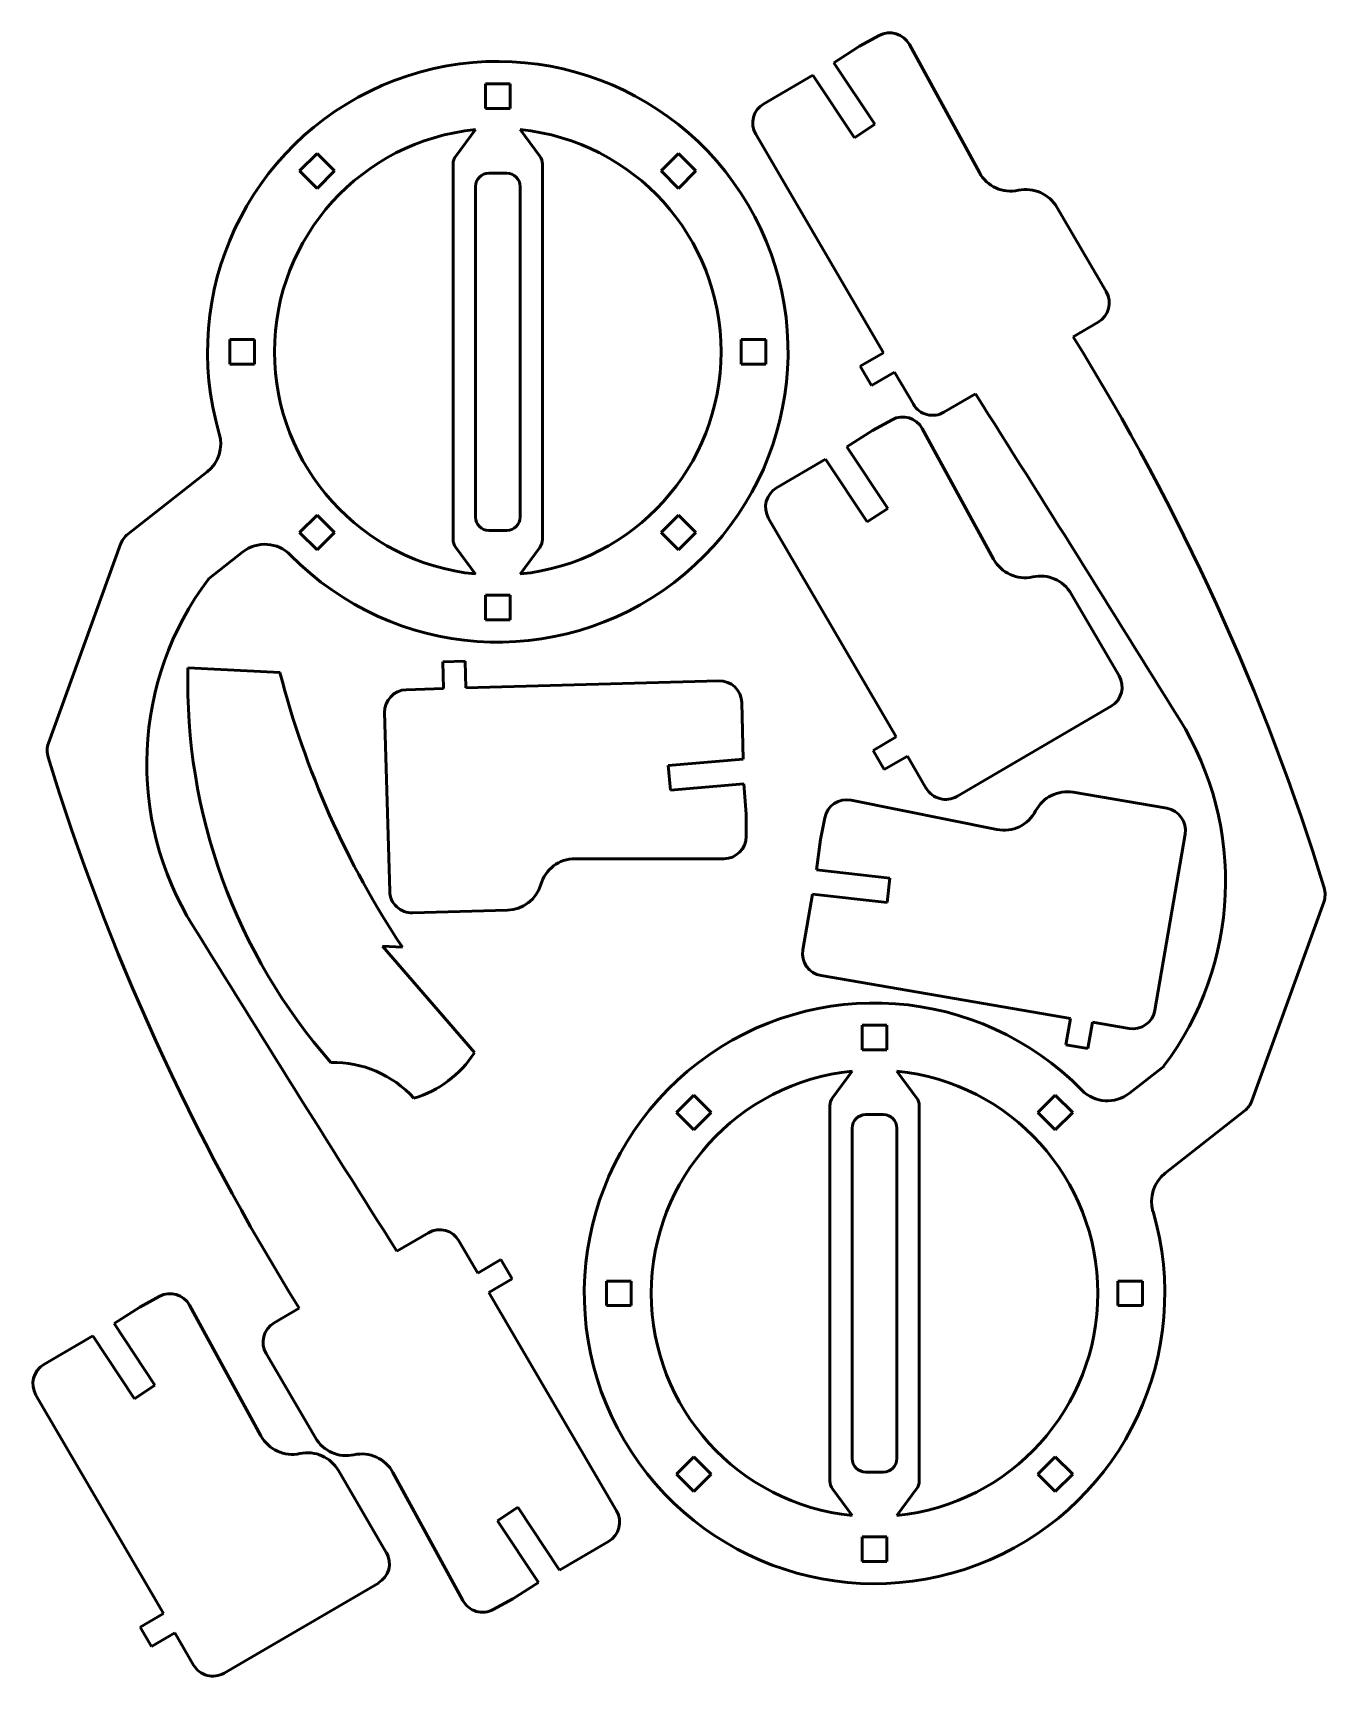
# Model space of a CAD drawing. Header units: millimetres. Extents: x 23 to 312, y 47 to 415.
import ezdxf

# ---------------------------------------------------------------- set-up
doc = ezdxf.new("R2010")
doc.units = ezdxf.units.MM
doc.layers.add('Visible (ANSI)', color=7, linetype='Continuous', lineweight=50)

msp = doc.modelspace()

# ---------------------------------------------------------------- linework, layer by layer
at = {"layer": 'Visible (ANSI)'}
for p, q in [((212.14, 414.04), (207.76, 411.65)), ((234.6, 383.38), (218.93, 412.06)), ((207.76, 411.65), (202.03, 407.97)), ((197.27, 405.2), (186.31, 398.8)), ((206.6, 391.14), (197.27, 405.2)), ((202.03, 407.97), (211.18, 394.18)), ((124, 397.76), (124, 403.26)), ((124, 403.26), (129.5, 403.26)), ((129.5, 403.26), (129.5, 397.76)), ((129.5, 397.76), (124, 397.76)), ((211.18, 394.18), (206.6, 391.14)), ((121.75, 393.01), (117.34, 387.05)), ((136.16, 387.05), (131.75, 393.01)), ((184.52, 391.96), (213.09, 343.03)), ((82.38, 383.74), (86.27, 387.63)), ((86.27, 387.63), (90.16, 383.74)), ((163.34, 383.74), (167.23, 387.63)), ((167.23, 387.63), (171.12, 383.74)), ((86.27, 379.85), (82.38, 383.74)), ((90.16, 383.74), (86.27, 379.85)), ((116.75, 385.27), (116.75, 301.25)), ((124.75, 383.26), (128.75, 383.26)), ((136.75, 301.25), (136.75, 385.27)), ((167.23, 379.85), (163.34, 383.74)), ((171.12, 383.74), (167.23, 379.85)), ((121.75, 306.26), (121.75, 380.26)), ((131.75, 380.26), (131.75, 306.26)), ((262.99, 356.72), (251.96, 375.62)), ((255.58, 346.6), (261.2, 349.88)), ((66.75, 340.51), (66.75, 346.01)), ((66.75, 346.01), (72.25, 346.01)), ((72.25, 346.01), (72.25, 340.51)), ((181.25, 340.51), (181.25, 346.01)), ((181.25, 346.01), (186.75, 346.01)), ((186.75, 346.01), (186.75, 340.51)), ((213.09, 343.03), (207.9, 340.01)), ((72.25, 340.51), (66.75, 340.51)), ((186.75, 340.51), (181.25, 340.51)), ((207.9, 340.01), (210.43, 335.69)), ((210.43, 335.69), (215.61, 338.72)), ((215.61, 338.72), (219.82, 331.51)), ((226.66, 329.71), (233.73, 333.84)), ((215.03, 328.06), (210.64, 325.66)), ((210.64, 325.66), (204.92, 321.98)), ((237.79, 296.84), (221.82, 326.07)), ((204.92, 321.98), (214.06, 308.2)), ((200.16, 319.21), (189.2, 312.81)), ((209.48, 305.16), (200.16, 319.21)), ((61.66, 316.37), (43.87, 302.41)), ((82.38, 302.78), (86.27, 306.66)), ((86.27, 306.66), (90.16, 302.78)), ((163.34, 302.78), (167.23, 306.66)), ((167.23, 306.66), (171.12, 302.78)), ((187.4, 305.97), (215.97, 257.05)), ((214.06, 308.2), (209.48, 305.16)), ((86.27, 298.89), (82.38, 302.78)), ((90.16, 302.78), (86.27, 298.89)), ((128.75, 303.26), (124.75, 303.26)), ((167.23, 298.89), (163.34, 302.78)), ((171.12, 302.78), (167.23, 298.89)), ((42.26, 300.18), (26.14, 255.66)), ((61.93, 292.37), (69.68, 298.45)), ((117.34, 299.46), (121.75, 293.51)), ((131.75, 293.51), (136.16, 299.46)), ((124, 288.76), (129.5, 288.76)), ((124, 283.26), (124, 288.76)), ((129.5, 288.76), (129.5, 283.26)), ((265.88, 270.74), (255.17, 289.08)), ((129.5, 283.26), (124, 283.26)), ((77.98, 271.44), (57.36, 272.48)), ((119.43, 273.99), (114.44, 273.84)), ((114.44, 273.84), (114.61, 267.85)), ((119.6, 267.99), (119.43, 273.99)), ((176.23, 269.59), (119.6, 267.99)), ((114.61, 267.85), (106.26, 267.61)), ((101.41, 262.47), (102.54, 222.49)), ((181.73, 252.05), (181.37, 264.74)), ((229.54, 243.73), (264.08, 263.9)), ((215.97, 257.05), (210.79, 254.02)), ((210.79, 254.02), (213.31, 249.71)), ((164.93, 250.61), (181.73, 252.05)), ((165.4, 245.13), (164.93, 250.61)), ((213.31, 249.71), (218.49, 252.73)), ((218.49, 252.73), (222.7, 245.52)), ((181.88, 246.54), (165.4, 245.13)), ((182.37, 239.76), (181.88, 246.54)), ((238.52, 236.32), (205.86, 242.87)), ((276.57, 241.06), (255.63, 244.64)), ((182.37, 234.76), (182.37, 239.76)), ((199.97, 238.95), (198.99, 234.05)), ((198.99, 234.05), (198.13, 227.3)), ((273.9, 195.86), (280.65, 235.28)), ((144.05, 229.76), (177.37, 229.76)), ((198.13, 227.3), (214.57, 225.44)), ((214.57, 225.44), (213.95, 219.98)), ((197.19, 221.87), (195.05, 209.36)), ((213.95, 219.98), (197.19, 221.87)), ((107.68, 217.63), (128.91, 218.23)), ((295.61, 175.55), (311.73, 220.06)), ((100.91, 210.17), (105.39, 209.95)), ((121.5, 186.35), (100.91, 210.17)), ((199.13, 203.59), (254.97, 194.03)), ((208.37, 186.97), (208.37, 192.47)), ((208.37, 192.47), (213.87, 192.47)), ((213.87, 192.47), (213.87, 186.97)), ((254.97, 194.03), (253.96, 188.11)), ((258.89, 187.27), (259.9, 193.18)), ((259.9, 193.18), (268.13, 191.77)), ((253.96, 188.11), (258.89, 187.27)), ((213.87, 186.97), (208.37, 186.97)), ((206.12, 182.22), (201.71, 176.27)), ((220.53, 176.27), (216.12, 182.22)), ((275.94, 183.36), (268.19, 177.28)), ((166.75, 172.95), (170.64, 176.84)), ((170.64, 176.84), (174.53, 172.95)), ((247.71, 172.95), (251.6, 176.84)), ((251.6, 176.84), (255.49, 172.95)), ((170.64, 169.06), (166.75, 172.95)), ((174.53, 172.95), (170.64, 169.06)), ((201.12, 174.48), (201.12, 90.46)), ((221.12, 90.46), (221.12, 174.48)), ((251.6, 169.06), (247.71, 172.95)), ((255.49, 172.95), (251.6, 169.06)), ((276.21, 159.36), (294, 173.32)), ((206.12, 95.47), (206.12, 169.47)), ((209.12, 172.47), (213.12, 172.47)), ((216.12, 169.47), (216.12, 95.47)), ((111.21, 146.02), (104.14, 141.89)), ((122.26, 137.01), (118.05, 144.22)), ((127.44, 140.04), (122.26, 137.01)), ((129.96, 135.72), (127.44, 140.04)), ((124.78, 132.69), (129.96, 135.72)), ((153.35, 83.77), (124.78, 132.69)), ((151.12, 129.72), (151.12, 135.22)), ((151.12, 135.22), (156.62, 135.22)), ((156.62, 135.22), (156.62, 129.72)), ((265.62, 129.72), (265.62, 135.22)), ((265.62, 135.22), (271.12, 135.22)), ((271.12, 135.22), (271.12, 129.72)), ((46.56, 129.39), (40.83, 125.71)), ((50.94, 131.78), (46.56, 129.39)), ((73.71, 100.56), (57.73, 129.79)), ((82.29, 129.12), (76.67, 125.85)), ((156.62, 129.72), (151.12, 129.72)), ((271.12, 129.72), (265.62, 129.72)), ((40.83, 125.71), (49.98, 111.92)), ((36.07, 122.94), (25.11, 116.54)), ((45.4, 108.88), (36.07, 122.94)), ((74.88, 119.01), (85.91, 100.11)), ((49.98, 111.92), (45.4, 108.88)), ((23.32, 109.7), (51.89, 60.77)), ((166.75, 91.99), (170.64, 95.88)), ((170.64, 95.88), (174.53, 91.99)), ((247.71, 91.99), (251.6, 95.88)), ((251.6, 95.88), (255.49, 91.99)), ((101.79, 74.46), (91.08, 92.81)), ((103.27, 92.35), (118.94, 63.67)), ((170.64, 88.1), (166.75, 91.99)), ((174.53, 91.99), (170.64, 88.1)), ((213.12, 92.47), (209.12, 92.47)), ((251.6, 88.1), (247.71, 91.99)), ((255.49, 91.99), (251.6, 88.1)), ((201.71, 88.68), (206.12, 82.72)), ((216.12, 82.72), (220.53, 88.68)), ((126.69, 81.55), (131.27, 84.59)), ((135.84, 67.76), (126.69, 81.55)), ((131.27, 84.59), (140.6, 70.53)), ((208.37, 77.97), (213.87, 77.97)), ((208.37, 72.47), (208.37, 77.97)), ((213.87, 77.97), (213.87, 72.47)), ((140.6, 70.53), (151.56, 76.93)), ((213.87, 72.47), (208.37, 72.47)), ((65.45, 47.45), (100, 67.62)), ((130.11, 64.08), (135.84, 67.76)), ((125.72, 61.68), (130.11, 64.08)), ((51.89, 60.77), (46.7, 57.75)), ((46.7, 57.75), (49.23, 53.43)), ((49.23, 53.43), (54.41, 56.46)), ((54.41, 56.46), (58.62, 49.25))]:
    msp.add_line(p, q, dxfattribs=at)
for centre, radius, start, end in [((214.54, 409.66), 5, 28.66, 118.66), ((126.75, 343.26), 65, 224.4289, 196.3847), ((188.83, 394.48), 5, 120.283, 210.283), ((126.75, 343.26), 50, 95.7392, 264.2608), ((126.75, 343.26), 50, 275.7392, 84.2608), ((119.75, 385.27), 3, 143.4686, 180), ((133.75, 385.27), 3, 0, 36.5314), ((124.75, 380.26), 3, 90, 180), ((128.75, 380.26), 3, 0, 90), ((241.62, 387.22), 8, 208.66, 282.3605), ((245.05, 371.59), 8, 30.283, 102.3605), ((258.68, 354.2), 5, 300.283, 30.283), ((-190.07, 69.02), 525.04, 17.0812, 31.9177), ((224.13, 334.03), 5, 210.283, 300.283), ((-8127.24, -4959.05), 9895.48, 31.838301, 32.335766), ((217.43, 323.67), 5, 28.66, 118.66), ((56.71, 322.67), 8, 308.1372, 16.3847), ((191.72, 308.49), 5, 120.283, 210.283), ((124.75, 306.26), 3, 180, 270), ((128.75, 306.26), 3, 270, 0), ((46.96, 298.48), 5, 128.1372, 160.099), ((74.62, 292.16), 8, 44.4289, 128.1372), ((119.75, 301.25), 3, 180, 216.5314), ((133.75, 301.25), 3, 323.4686, 0), ((244.81, 300.67), 8, 208.66, 282.4285), ((117.02, 251.01), 68.88, 143.1032, 211.8383), ((248.26, 285.05), 8, 30.283, 102.4285), ((186.47, 269.31), 129.15, 178.5934, 221.266), ((273.03, 321.53), 201.38, 194.4021, 213.6494), ((176.38, 264.59), 5, 1.6229, 91.6229), ((261.56, 268.22), 5, 300.283, 30.283), ((106.4, 262.61), 5, 91.6229, 181.6229), ((220.85, 224.72), 68.88, 323.1032, 31.8383), ((30.84, 253.96), 5, 160.099, 197.0812), ((527.94, 406.71), 525.04, 197.0812, 211.9177), ((204.88, 237.97), 5, 78.66, 168.66), ((227.02, 248.05), 5, 210.283, 300.283), ((254.28, 236.76), 8, 80.283, 152.4285), ((240.1, 244.16), 8, 258.66, 332.4285), ((275.72, 236.13), 5, 350.283, 80.283), ((177.37, 234.76), 5, 270, 0), ((144.05, 221.76), 8, 90, 163.7684), ((107.54, 222.63), 5, 181.6229, 271.6229), ((128.69, 226.23), 8, 271.6229, 343.7684), ((307.02, 221.77), 5, 340.099, 17.0812), ((8465.11, 5434.78), 9895.48, 211.838301, 212.335766), ((199.98, 208.52), 5, 170.283, 260.283), ((211.12, 132.47), 65, 44.4289, 16.3847), ((268.97, 196.7), 5, 260.283, 350.283), ((90.02, 160.05), 24.09, 41.9818, 91.4847), ((101.14, 199.35), 24.16, 286.3112, 327.4365), ((211.12, 132.47), 50, 95.7392, 264.2608), ((211.12, 132.47), 50, 275.7392, 84.2608), ((263.25, 183.57), 8, 224.4289, 308.1372), ((204.12, 174.48), 3, 143.4686, 180), ((218.12, 174.48), 3, 0, 36.5314), ((290.91, 177.25), 5, 308.1372, 340.099), ((209.12, 169.47), 3, 90, 180), ((213.12, 169.47), 3, 0, 90), ((281.15, 153.06), 8, 128.1372, 196.3847), ((113.74, 141.7), 5, 30.283, 120.283), ((53.34, 127.4), 5, 28.66, 118.66), ((79.19, 121.53), 5, 120.283, 210.283), ((27.63, 112.22), 5, 120.283, 210.283), ((80.73, 104.4), 8, 208.66, 282.4285), ((92.82, 104.14), 8, 210.283, 282.3605), ((84.17, 88.77), 8, 30.283, 102.4285), ((96.25, 88.51), 8, 28.66, 102.3605), ((209.12, 95.47), 3, 180, 270), ((213.12, 95.47), 3, 270, 0), ((204.12, 90.46), 3, 180, 216.5314), ((218.12, 90.46), 3, 323.4686, 0), ((149.03, 81.25), 5, 300.283, 30.283), ((97.48, 71.94), 5, 300.283, 30.283), ((123.33, 66.07), 5, 208.66, 298.66), ((62.93, 51.77), 5, 210.283, 300.283)]:
    msp.add_arc(centre, radius, start, end, dxfattribs=at)

doc.saveas('drawing.dxf')
